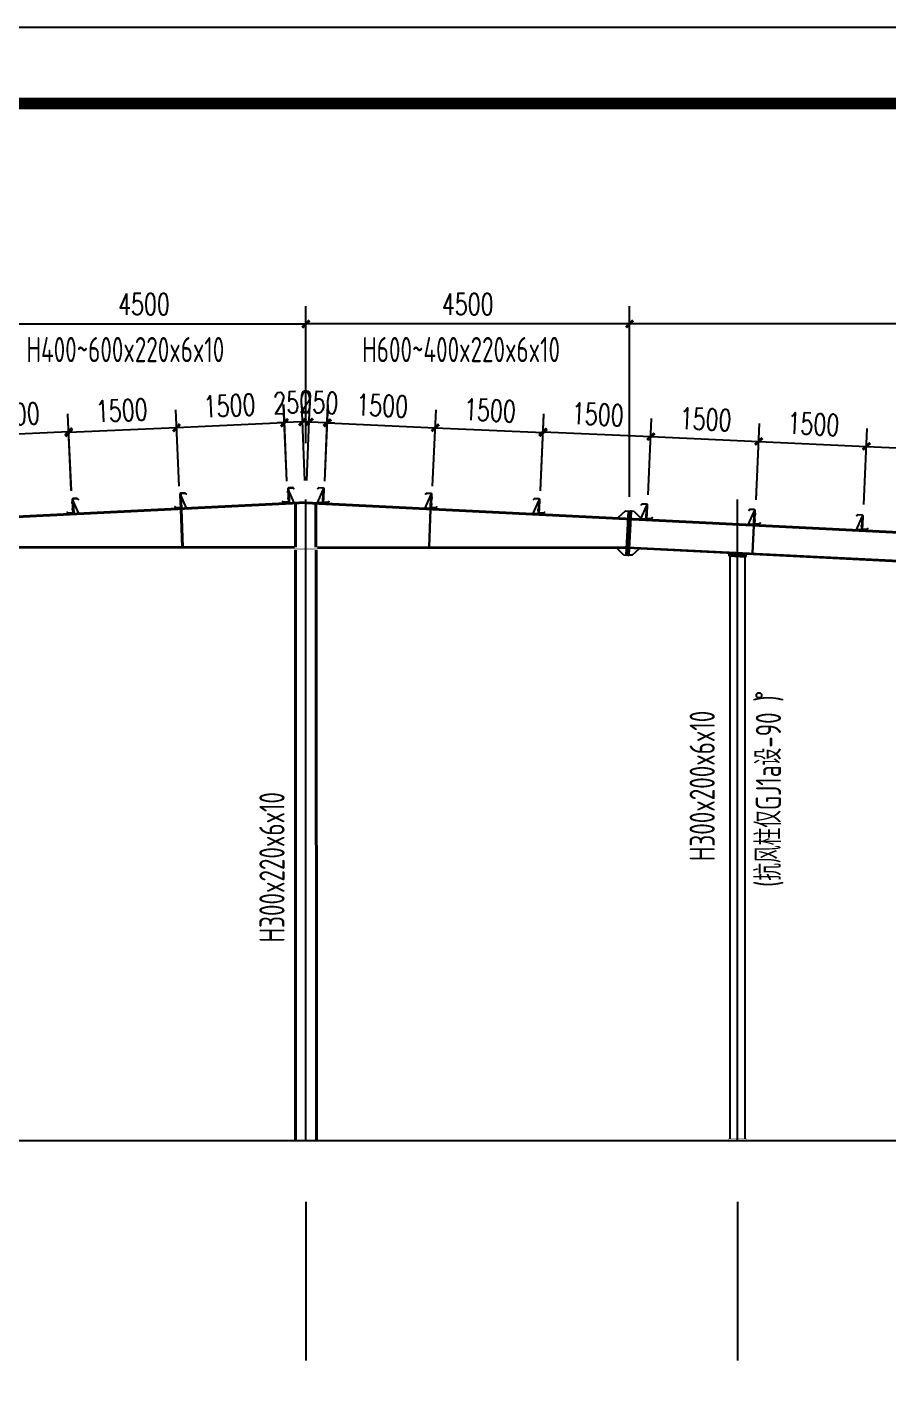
# Model space of a CAD drawing. Extents: x 180850 to 1399066, y 113487 to 334416.
# Drawn here: x 1310036 to 1322000, y 179983 to 198864 of the extents above; entities that cross this region are included whole.
import ezdxf

# ---------------------------------------------------------------- set-up
doc = ezdxf.new("R2010")
doc.units = 0
doc.header["$LTSCALE"] = 1000
for name, color, linetype in [('AXIS', 3, 'Continuous'), ('DOTE', 1, 'Continuous'), ('GL', 150, 'Continuous'), ('GZ', 50, 'Continuous'), ('LT', 27, 'Continuous'), ('PUB_TITLE', 4, 'Continuous'), ('PZ', 202, 'Continuous'), ('TEXT', 7, 'Continuous')]:
    doc.layers.add(name, color=color, linetype=linetype)
doc.styles.add('_TCH_DIM_T3', font='SIMPLEX', dxfattribs={"width": 0.705882, "bigfont": 'GBCBIG'})
doc.styles.add('TSSD_Norm', font='tssdeng.shx', dxfattribs={"bigfont": 'hztxt.shx'})
doc.dimstyles.new('TCH_100_1', dxfattribs={"dimtxt": 297.5, "dimasz": 100, "dimexe": 250, "dimexo": 300, "dimgap": 126.25, "dimtad": 1, "dimdec": 0, "dimzin": 0, "dimdsep": 46, "dimtxsty": '_TCH_DIM_T3', "dimblk": 'ARCHTICK', "dimcen": 0.09, "dimclrd": 126, "dimclre": 126, "dimclrt": 7, "dimazin": 2, "dimtfac": 1, "dimtdec": 0, "dimtix": 1, "dimtmove": 2, "dimatfit": 3, "dimfxl": 1, "dimtolj": 1, "dimtzin": 0, "dimarcsym": 0})

# ---------------------------------------------------------------- blocks, each defined once
blk = doc.blocks.new('_ArchTick')
at = {"color": 0, "linetype": 'ByBlock', "const_width": 0.4}
blk.add_lwpolyline([(-0.5, -0.5), (0.5, 0.5)], dxfattribs=at)
blk = doc.blocks.new('*D900')
at = {"color": 126, "linetype": 'ByBlock', "lineweight": -2, "transparency": 16777216}
for p, q in [((1309410, 192339), (1309410, 194989)), ((1313910, 193082), (1313910, 194989)), ((1309410, 194739), (1313910, 194739))]:
    blk.add_line(p, q, dxfattribs=at)
at = {"layer": 'Defpoints', "color": 0, "linetype": 'ByBlock', "transparency": 16777216}
for p in [(1313910, 194739), (1313910, 192782), (1309410, 192039)]:
    blk.add_point(p, dxfattribs=at)
at = {"color": 126, "linetype": 'ByBlock', "lineweight": -2, "transparency": 16777216, "xscale": 100, "yscale": 100, "zscale": 100, "rotation": 180}
blk.add_blockref('_ArchTick', (1309410, 194739), dxfattribs=at)
at = {"color": 126, "linetype": 'ByBlock', "lineweight": -2, "transparency": 16777216, "xscale": 100, "yscale": 100, "zscale": 100}
blk.add_blockref('_ArchTick', (1313910, 194739), dxfattribs=at)
at = {"color": 7, "linetype": 'ByBlock', "transparency": 16777216, "insert": (1311660, 195014), "char_height": 297.5, "attachment_point": 5, "style": '_TCH_DIM_T3'}
blk.add_mtext('\\A1;4500', dxfattribs=at)
blk = doc.blocks.new('*D901')
at = {"color": 126, "linetype": 'ByBlock', "lineweight": -2, "transparency": 16777216}
for p, q in [((1313648, 192553), (1313603, 193619)), ((1313898, 192563), (1313853, 193629)), ((1313614, 193369), (1313514, 193365)), ((1313864, 193379), (1313614, 193369)), ((1313864, 193379), (1313964, 193384))]:
    blk.add_line(p, q, dxfattribs=at)
at = {"layer": 'Defpoints', "color": 0, "linetype": 'ByBlock', "transparency": 16777216}
for p in [(1313614, 193369), (1313660, 192253, 0), (1313910, 192264, 0)]:
    blk.add_point(p, dxfattribs=at)
at = {"color": 126, "linetype": 'ByBlock', "lineweight": -2, "transparency": 16777216}
for p, xscale, yscale, zscale, rotation in [((1313614, 193369), 100, 100, 100, 2.389850753600648), ((1313864, 193379), 99.99999999999999, 99.99999999999999, 99.99999999999999, 182.3898507536006)]:
    blk.add_blockref('_ArchTick', p, dxfattribs=dict(at, xscale=xscale, yscale=yscale, zscale=zscale, rotation=rotation))
at = {"color": 7, "linetype": 'ByBlock', "transparency": 16777216, "insert": (1313727, 193649), "char_height": 297.5, "attachment_point": 5, "rotation": 2.3899, "style": '_TCH_DIM_T3'}
blk.add_mtext('\\A1;250', dxfattribs=at)
blk = doc.blocks.new('*D902')
at = {"color": 126, "linetype": 'ByBlock', "lineweight": -2, "transparency": 16777216}
for p, q in [((1312149, 192486), (1312101, 193546)), ((1310650, 192419), (1310602, 193479)), ((1312112, 193297), (1310614, 193229))]:
    blk.add_line(p, q, dxfattribs=at)
at = {"layer": 'Defpoints', "color": 0, "linetype": 'ByBlock', "transparency": 16777216}
for p in [(1310614, 193229), (1310664, 192120, 0), (1312162, 192186, 0)]:
    blk.add_point(p, dxfattribs=at)
at = {"color": 126, "linetype": 'ByBlock', "lineweight": -2, "transparency": 16777216, "xscale": 100, "yscale": 100, "zscale": 100}
for p, rotation in [((1312112, 193297), 2.581565433465771), ((1310614, 193229), 182.5815654334657)]:
    blk.add_blockref('_ArchTick', p, dxfattribs=dict(at, rotation=rotation))
at = {"color": 7, "linetype": 'ByBlock', "transparency": 16777216, "insert": (1311350, 193538), "char_height": 297.5, "attachment_point": 5, "rotation": 2.5816, "style": '_TCH_DIM_T3'}
blk.add_mtext('\\A1;1500', dxfattribs=at)
blk = doc.blocks.new('*D903')
at = {"color": 126, "linetype": 'ByBlock', "lineweight": -2, "transparency": 16777216}
for p, q in [((1309151, 192365), (1309103, 193424)), ((1310649, 192432), (1310602, 193492)), ((1310613, 193242), (1309114, 193174))]:
    blk.add_line(p, q, dxfattribs=at)
at = {"layer": 'Defpoints', "color": 0, "linetype": 'ByBlock', "transparency": 16777216}
for p in [(1309114, 193174), (1309164, 192065, 0), (1310663, 192132, 0)]:
    blk.add_point(p, dxfattribs=at)
at = {"color": 126, "linetype": 'ByBlock', "lineweight": -2, "transparency": 16777216, "xscale": 100, "yscale": 100, "zscale": 100}
for p, rotation in [((1309114, 193174), 182.5815654334657), ((1310613, 193242), 2.581565433465771)]:
    blk.add_blockref('_ArchTick', p, dxfattribs=dict(at, rotation=rotation))
at = {"color": 7, "linetype": 'ByBlock', "transparency": 16777216, "insert": (1309851, 193483), "char_height": 297.5, "attachment_point": 5, "rotation": 2.5816, "style": '_TCH_DIM_T3'}
blk.add_mtext('\\A1;1500', dxfattribs=at)
blk = doc.blocks.new('*D905')
at = {"color": 126, "linetype": 'ByBlock', "lineweight": -2, "transparency": 16777216}
for p, q in [((1312149, 192486), (1312101, 193546)), ((1313647, 192553), (1313599, 193614)), ((1313610, 193364), (1312112, 193297))]:
    blk.add_line(p, q, dxfattribs=at)
at = {"layer": 'Defpoints', "color": 0, "linetype": 'ByBlock', "transparency": 16777216}
for p in [(1312112, 193297), (1313661, 192253, 0), (1312162, 192186, 0)]:
    blk.add_point(p, dxfattribs=at)
at = {"color": 126, "linetype": 'ByBlock', "lineweight": -2, "transparency": 16777216, "xscale": 100, "yscale": 100, "zscale": 100}
for p, rotation in [((1312112, 193297), 182.5815654334657), ((1313610, 193364), 2.581565433465771)]:
    blk.add_blockref('_ArchTick', p, dxfattribs=dict(at, rotation=rotation))
at = {"color": 7, "linetype": 'ByBlock', "transparency": 16777216, "insert": (1312849, 193605), "char_height": 297.5, "attachment_point": 5, "rotation": 2.5816, "style": '_TCH_DIM_T3'}
blk.add_mtext('\\A1;1500', dxfattribs=at)
blk = doc.blocks.new('*D908')
at = {"color": 126, "linetype": 'ByBlock', "lineweight": -2, "transparency": 16777216}
for p, q in [((1313923, 192563), (1313967, 193629)), ((1314173, 192553), (1314217, 193619)), ((1313957, 193379), (1313857, 193384)), ((1313957, 193379), (1314207, 193369)), ((1314207, 193369), (1314307, 193365))]:
    blk.add_line(p, q, dxfattribs=at)
at = {"layer": 'Defpoints', "color": 0, "linetype": 'ByBlock', "transparency": 16777216}
for p in [(1314207, 193369), (1313910, 192264, 0), (1314160, 192253, 0)]:
    blk.add_point(p, dxfattribs=at)
at = {"color": 126, "linetype": 'ByBlock', "lineweight": -2, "transparency": 16777216, "xscale": 100, "yscale": 100, "zscale": 100}
for p, rotation in [((1313957, 193379), 357.6101492463328), ((1314207, 193369), 177.6101492463328)]:
    blk.add_blockref('_ArchTick', p, dxfattribs=dict(at, rotation=rotation))
at = {"color": 7, "linetype": 'ByBlock', "transparency": 16777216, "insert": (1314093, 193649), "char_height": 297.5, "attachment_point": 5, "rotation": 357.6101, "style": '_TCH_DIM_T3'}
blk.add_mtext('\\A1;250', dxfattribs=at)
blk = doc.blocks.new('*D909')
at = {"color": 126, "linetype": 'ByBlock', "lineweight": -2, "transparency": 16777216}
for p, q in [((1315672, 192486), (1315720, 193546)), ((1317171, 192419), (1317218, 193479)), ((1315709, 193297), (1317207, 193229))]:
    blk.add_line(p, q, dxfattribs=at)
at = {"layer": 'Defpoints', "color": 0, "linetype": 'ByBlock', "transparency": 16777216}
for p in [(1317207, 193229), (1315659, 192186, 0), (1317157, 192120, 0)]:
    blk.add_point(p, dxfattribs=at)
at = {"color": 126, "linetype": 'ByBlock', "lineweight": -2, "transparency": 16777216, "xscale": 100, "yscale": 100, "zscale": 100}
for p, rotation in [((1315709, 193297), 177.4184345665343), ((1317207, 193229), 357.4184345665342)]:
    blk.add_blockref('_ArchTick', p, dxfattribs=dict(at, rotation=rotation))
at = {"color": 7, "linetype": 'ByBlock', "transparency": 16777216, "insert": (1316470, 193538), "char_height": 297.5, "attachment_point": 5, "rotation": 357.4184, "style": '_TCH_DIM_T3'}
blk.add_mtext('\\A1;1500', dxfattribs=at)
blk = doc.blocks.new('*D910')
at = {"color": 126, "linetype": 'ByBlock', "lineweight": -2, "transparency": 16777216}
for p, q in [((1317171, 192432), (1317219, 193492)), ((1318670, 192365), (1318717, 193424)), ((1317208, 193242), (1318706, 193174))]:
    blk.add_line(p, q, dxfattribs=at)
at = {"layer": 'Defpoints', "color": 0, "linetype": 'ByBlock', "transparency": 16777216}
for p in [(1318706, 193174), (1317158, 192132, 0), (1318656, 192065, 0)]:
    blk.add_point(p, dxfattribs=at)
at = {"color": 126, "linetype": 'ByBlock', "lineweight": -2, "transparency": 16777216, "xscale": 100, "yscale": 100, "zscale": 100}
for p, rotation in [((1317208, 193242), 177.4184345665343), ((1318706, 193174), 357.4184345665342)]:
    blk.add_blockref('_ArchTick', p, dxfattribs=dict(at, rotation=rotation))
at = {"color": 7, "linetype": 'ByBlock', "transparency": 16777216, "insert": (1317969, 193483), "char_height": 297.5, "attachment_point": 5, "rotation": 357.4184, "style": '_TCH_DIM_T3'}
blk.add_mtext('\\A1;1500', dxfattribs=at)
blk = doc.blocks.new('*D911')
at = {"color": 126, "linetype": 'ByBlock', "lineweight": -2, "transparency": 16777216}
for p, q in [((1318670, 192365), (1318717, 193424)), ((1320168, 192298), (1320216, 193356)), ((1318706, 193174), (1320205, 193107))]:
    blk.add_line(p, q, dxfattribs=at)
at = {"layer": 'Defpoints', "color": 0, "linetype": 'ByBlock', "transparency": 16777216}
for p in [(1320205, 193107), (1318656, 192065, 0), (1320155, 191999, 0)]:
    blk.add_point(p, dxfattribs=at)
at = {"color": 126, "linetype": 'ByBlock', "lineweight": -2, "transparency": 16777216, "xscale": 100, "yscale": 100, "zscale": 100}
for p, rotation in [((1318706, 193174), 177.4184345665343), ((1320205, 193107), 357.4184345665342)]:
    blk.add_blockref('_ArchTick', p, dxfattribs=dict(at, rotation=rotation))
at = {"color": 7, "linetype": 'ByBlock', "transparency": 16777216, "insert": (1319468, 193415), "char_height": 297.5, "attachment_point": 5, "rotation": 357.4184, "style": '_TCH_DIM_T3'}
blk.add_mtext('\\A1;1500', dxfattribs=at)
blk = doc.blocks.new('*D912')
at = {"color": 126, "linetype": 'ByBlock', "lineweight": -2, "transparency": 16777216}
for p, q in [((1314174, 192553), (1314221, 193614)), ((1315672, 192486), (1315720, 193546)), ((1314210, 193364), (1315709, 193297))]:
    blk.add_line(p, q, dxfattribs=at)
at = {"layer": 'Defpoints', "color": 0, "linetype": 'ByBlock', "transparency": 16777216}
for p in [(1315709, 193297), (1314160, 192253, 0), (1315659, 192186, 0)]:
    blk.add_point(p, dxfattribs=at)
at = {"color": 126, "linetype": 'ByBlock', "lineweight": -2, "transparency": 16777216, "xscale": 100, "yscale": 100, "zscale": 100}
for p, rotation in [((1314210, 193364), 177.4184345665343), ((1315709, 193297), 357.4184345665342)]:
    blk.add_blockref('_ArchTick', p, dxfattribs=dict(at, rotation=rotation))
at = {"color": 7, "linetype": 'ByBlock', "transparency": 16777216, "insert": (1314972, 193605), "char_height": 297.5, "attachment_point": 5, "rotation": 357.4184, "style": '_TCH_DIM_T3'}
blk.add_mtext('\\A1;1500', dxfattribs=at)
blk = doc.blocks.new('*D917')
at = {"color": 126, "linetype": 'ByBlock', "lineweight": -2, "transparency": 16777216}
for p, q in [((1320168, 192297), (1320216, 193356)), ((1321667, 192230), (1321714, 193289)), ((1320205, 193107), (1321703, 193039))]:
    blk.add_line(p, q, dxfattribs=at)
at = {"layer": 'Defpoints', "color": 0, "linetype": 'ByBlock', "transparency": 16777216}
for p in [(1321703, 193039), (1320155, 191997, 0), (1321653, 191930, 0)]:
    blk.add_point(p, dxfattribs=at)
at = {"color": 126, "linetype": 'ByBlock', "lineweight": -2, "transparency": 16777216, "xscale": 100, "yscale": 100, "zscale": 100}
for p, rotation in [((1320205, 193107), 177.4184345665343), ((1321703, 193039), 357.4184345665342)]:
    blk.add_blockref('_ArchTick', p, dxfattribs=dict(at, rotation=rotation))
at = {"color": 7, "linetype": 'ByBlock', "transparency": 16777216, "insert": (1320966, 193348), "char_height": 297.5, "attachment_point": 5, "rotation": 357.4184, "style": '_TCH_DIM_T3'}
blk.add_mtext('\\A1;1500', dxfattribs=at)
blk = doc.blocks.new('*D918')
at = {"color": 126, "linetype": 'ByBlock', "lineweight": -2, "transparency": 16777216}
for p, q in [((1321667, 192230), (1321714, 193289)), ((1323165, 192163), (1323213, 193221)), ((1321703, 193039), (1323202, 192972))]:
    blk.add_line(p, q, dxfattribs=at)
at = {"layer": 'Defpoints', "color": 0, "linetype": 'ByBlock', "transparency": 16777216}
for p in [(1323202, 192972), (1321653, 191930, 0), (1323152, 191864, 0)]:
    blk.add_point(p, dxfattribs=at)
at = {"color": 126, "linetype": 'ByBlock', "lineweight": -2, "transparency": 16777216, "xscale": 100, "yscale": 100, "zscale": 100}
for p, rotation in [((1321703, 193039), 177.4184345665343), ((1323202, 192972), 357.4184345665342)]:
    blk.add_blockref('_ArchTick', p, dxfattribs=dict(at, rotation=rotation))
at = {"color": 7, "linetype": 'ByBlock', "transparency": 16777216, "insert": (1322465, 193280), "char_height": 297.5, "attachment_point": 5, "rotation": 357.4184, "style": '_TCH_DIM_T3'}
blk.add_mtext('\\A1;1500', dxfattribs=at)
blk = doc.blocks.new('*D926')
at = {"color": 126, "linetype": 'ByBlock', "lineweight": -2, "transparency": 16777216}
for p, q in [((1318410, 192339), (1318410, 194989)), ((1328060, 191856), (1328060, 194989)), ((1328060, 194739), (1318410, 194739))]:
    blk.add_line(p, q, dxfattribs=at)
at = {"layer": 'Defpoints', "color": 0, "linetype": 'ByBlock', "transparency": 16777216}
for p in [(1318410, 194739), (1318410, 192039), (1328060, 191556)]:
    blk.add_point(p, dxfattribs=at)
at = {"color": 126, "linetype": 'ByBlock', "lineweight": -2, "transparency": 16777216, "xscale": 100, "yscale": 100, "zscale": 100, "rotation": 180}
blk.add_blockref('_ArchTick', (1318410, 194739), dxfattribs=at)
at = {"color": 126, "linetype": 'ByBlock', "lineweight": -2, "transparency": 16777216, "xscale": 100, "yscale": 100, "zscale": 100}
blk.add_blockref('_ArchTick', (1328060, 194739), dxfattribs=at)
at = {"color": 7, "linetype": 'ByBlock', "transparency": 16777216, "insert": (1323235, 195014), "char_height": 297.5, "attachment_point": 5, "style": '_TCH_DIM_T3'}
blk.add_mtext('\\A1;9650', dxfattribs=at)
blk = doc.blocks.new('*D927')
at = {"color": 126, "linetype": 'ByBlock', "lineweight": -2, "transparency": 16777216}
for p, q in [((1313910, 193082), (1313910, 194989)), ((1318410, 192339), (1318410, 194989)), ((1318410, 194739), (1313910, 194739))]:
    blk.add_line(p, q, dxfattribs=at)
at = {"layer": 'Defpoints', "color": 0, "linetype": 'ByBlock', "transparency": 16777216}
for p in [(1313910, 194739), (1313910, 192782), (1318410, 192039)]:
    blk.add_point(p, dxfattribs=at)
at = {"color": 126, "linetype": 'ByBlock', "lineweight": -2, "transparency": 16777216, "xscale": 100, "yscale": 100, "zscale": 100, "rotation": 180}
blk.add_blockref('_ArchTick', (1313910, 194739), dxfattribs=at)
at = {"color": 126, "linetype": 'ByBlock', "lineweight": -2, "transparency": 16777216, "xscale": 100, "yscale": 100, "zscale": 100}
blk.add_blockref('_ArchTick', (1318410, 194739), dxfattribs=at)
at = {"color": 7, "linetype": 'ByBlock', "transparency": 16777216, "insert": (1316160, 195014), "char_height": 297.5, "attachment_point": 5, "style": '_TCH_DIM_T3'}
blk.add_mtext('\\A1;4500', dxfattribs=at)

msp = doc.modelspace()

# ---------------------------------------------------------------- linework, layer by layer
at = {"elevation": 4}
for points in [[(1319788.13, 191519.36), (1320027.54, 191502.61), (1320028.94, 191522.56), (1319789.53, 191539.32)], [(1319789.53, 191539.32), (1320028.94, 191522.56), (1320030.34, 191542.51), (1319790.92, 191559.27)]]:
    msp.add_lwpolyline(points, close=True, dxfattribs=at)
msp.add_circle((1320209.21, 189579.04, 4.03), 36.59)
at = {"layer": 'AXIS'}
for p, q in [((1313910.51, 182540.55, 3.86), (1313910.51, 180336.52, 3.86)), ((1319910.33, 182540.55, 3.91), (1319910.33, 180336.52, 3.91))]:
    msp.add_line(p, q, dxfattribs=at)
at = {"layer": 'DOTE'}
for p, q in [((1313910.33, 183390.55, 4), (1313910.33, 192301.26, 4)), ((1319910.33, 183390.55, 4), (1319910.33, 192301.26, 4)), ((1294728.7, 183390.55, 4), (1333181.99, 183390.55, 4))]:
    msp.add_line(p, q, dxfattribs=at)
at = {"layer": 'GL'}
for p, q in [((1313910.33, 192251.53, 4), (1296753.66, 191393.7, 4)), ((1313910.33, 192263.55, 4), (1296753.9, 191405.73, 4)), ((1313760.33, 191639.18, 4.03), (1313762.61, 192241.28, 0.69)), ((1313774.33, 191639.18, 4.03), (1313776.61, 192241.98, 0.69)), ((1313910.33, 192263.55, 4), (1331066.77, 191405.73, 4)), ((1313910.33, 192251.53, 4), (1331067.01, 191393.7, 4)), ((1314046.33, 191639.18, 4.03), (1314044.06, 192241.98, 0.69)), ((1314060.33, 191639.18, 4.03), (1314058.06, 192241.28, 0.69)), ((1313750.19, 191639.74, 4.03), (1309444.19, 191640.57, 4)), ((1314069.95, 191639.76, 4.58), (1318376.48, 191640.57, 4)), ((1318376.43, 191639.74, 4), (1328349.57, 191141.09, 4)), ((1313750.19, 191628.56, 5.29), (1309444.79, 191628.59, 4)), ((1314069.95, 191628.58, 5.84), (1318375.88, 191628.59, 4)), ((1318375.83, 191627.76, 4), (1328348.97, 191129.1, 4))]:
    msp.add_line(p, q, dxfattribs=at)
at = {"layer": 'GL', "elevation": 4}
for points in [[(1312173.37, 192164.67), (1312183.74, 192165.22), (1312199.86, 191639.77), (1312189.49, 191639.22)], [(1315647.3, 192164.67), (1315636.93, 192165.22), (1315620.81, 191639.77), (1315631.18, 191639.22)], [(1320141.69, 191939.95), (1320131.31, 191940.5), (1320115.14, 191552.82), (1320125.51, 191552.27)]]:
    msp.add_lwpolyline(points, close=True, dxfattribs=at)
at = {"layer": 'GZ'}
for p, q in [((1313762.47, 183390.55, 12.34), (1313760.19, 191599.76, 4.58)), ((1313776.47, 183390.55, 12.34), (1313774.19, 191599.76, 4.62)), ((1314045.95, 191599.76, -4.28), (1314048.23, 183390.55, 4.03)), ((1314059.95, 191599.76, -4.28), (1314062.23, 183390.55, 4.03)), ((1319810.26, 183415.55, 1.29), (1319810.26, 191557.91, 2.32)), ((1320010.33, 191543.91, -0.02), (1320010.33, 183415.55, -0.02))]:
    msp.add_line(p, q, dxfattribs=at)
at = {"layer": 'LT', "color": 1, "linetype": 'Continuous'}
for p, q in [((1313685.22, 192404.74), (1313645.36, 192402.75)), ((1313685.22, 192404.74), (1313645.36, 192402.75)), ((1314135.45, 192404.74), (1314175.3, 192402.75)), ((1314135.45, 192404.74), (1314175.3, 192402.75)), ((1310688.96, 192254.93), (1310649.11, 192252.94)), ((1310688.96, 192254.93), (1310649.11, 192252.94)), ((1312187.09, 192329.84), (1312147.23, 192327.84)), ((1312187.09, 192329.84), (1312147.23, 192327.84)), ((1312191.66, 192238.43), (1312151.8, 192236.44)), ((1312191.66, 192238.43), (1312151.8, 192236.44)), ((1313689.79, 192313.34), (1313649.93, 192311.34)), ((1313689.79, 192313.34), (1313649.93, 192311.34)), ((1314130.88, 192313.34), (1314170.73, 192311.34)), ((1314130.88, 192313.34), (1314170.73, 192311.34)), ((1315629.01, 192238.43), (1315668.86, 192236.44)), ((1315629.01, 192238.43), (1315668.86, 192236.44)), ((1315633.58, 192329.84), (1315673.43, 192327.84)), ((1315633.58, 192329.84), (1315673.43, 192327.84)), ((1317131.71, 192254.93), (1317171.56, 192252.94)), ((1317131.71, 192254.93), (1317171.56, 192252.94)), ((1310693.53, 192163.52), (1310653.68, 192161.53)), ((1310693.53, 192163.52), (1310653.68, 192161.53)), ((1317127.13, 192163.52), (1317166.99, 192161.53)), ((1317127.13, 192163.52), (1317166.99, 192161.53)), ((1318625.26, 192088.62), (1318665.12, 192086.62)), ((1318625.26, 192088.62), (1318665.12, 192086.62)), ((1318629.83, 192180.02), (1318669.69, 192178.03)), ((1318629.83, 192180.02), (1318669.69, 192178.03)), ((1320123.39, 192013.71), (1320163.25, 192011.72)), ((1320123.39, 192013.71), (1320163.25, 192011.72)), ((1320127.96, 192105.12), (1320167.82, 192103.12)), ((1320127.96, 192105.12), (1320167.82, 192103.12)), ((1321626.09, 192030.21), (1321665.95, 192028.22)), ((1321626.09, 192030.21), (1321665.95, 192028.22)), ((1321621.52, 191938.8), (1321661.38, 191936.81)), ((1321621.52, 191938.8), (1321661.38, 191936.81))]:
    msp.add_line(p, q, dxfattribs=at)
at = {"layer": 'LT'}
for points in [[(1313662.9, 192448.42, -0.41421356), (1313672.39, 192458.91), (1313728.08, 192461.69), (1313742.2, 192448.92), (1313744.21, 192451.14), (1313729.17, 192464.75), (1313669.24, 192461.75, 0.41421356), (1313659.76, 192451.27), (1313668.59, 192274.49, -0.41421356), (1313659.11, 192264), (1313603.42, 192261.22), (1313589.3, 192273.99), (1313587.29, 192271.77), (1313602.33, 192258.16), (1313662.25, 192261.16, 0.41421356), (1313671.74, 192271.64), (1313662.9, 192448.42)], [(1314157.77, 192448.42, 0.41421356), (1314148.28, 192458.91), (1314092.59, 192461.69), (1314078.47, 192448.92), (1314076.46, 192451.14), (1314091.5, 192464.75), (1314151.42, 192461.75, -0.41421356), (1314160.91, 192451.27), (1314152.07, 192274.49, 0.41421356), (1314161.56, 192264), (1314217.25, 192261.22), (1314231.37, 192273.99), (1314233.38, 192271.77), (1314218.34, 192258.16), (1314158.41, 192261.16, -0.41421356), (1314148.93, 192271.64), (1314157.77, 192448.42)], [(1310666.64, 192298.61, -0.41421356), (1310676.13, 192309.1), (1310731.82, 192311.88), (1310745.94, 192299.1), (1310747.95, 192301.33), (1310732.91, 192314.94), (1310672.99, 192311.94, 0.41421356), (1310663.5, 192301.45), (1310672.34, 192124.68, -0.41421356), (1310662.85, 192114.19), (1310607.16, 192111.4), (1310593.04, 192124.18), (1310591.03, 192121.96), (1310606.07, 192108.35), (1310665.99, 192111.34, 0.41421356), (1310675.48, 192121.83), (1310666.64, 192298.61)], [(1312164.77, 192373.51, -0.41421356), (1312174.26, 192384), (1312229.95, 192386.79), (1312244.07, 192374.01), (1312246.08, 192376.24), (1312231.04, 192389.84), (1312171.11, 192386.85, 0.41421356), (1312161.63, 192376.36), (1312170.47, 192199.58, -0.41421356), (1312160.98, 192189.1), (1312105.29, 192186.31), (1312091.17, 192199.09), (1312089.16, 192196.86), (1312104.2, 192183.25), (1312164.12, 192186.25, 0.41421356), (1312173.61, 192196.74), (1312164.77, 192373.51)], [(1315655.89, 192373.51, 0.41421356), (1315646.41, 192384), (1315590.72, 192386.79), (1315576.6, 192374.01), (1315574.59, 192376.24), (1315589.63, 192389.84), (1315649.55, 192386.85, -0.41421356), (1315659.04, 192376.36), (1315650.2, 192199.58, 0.41421356), (1315659.69, 192189.1), (1315715.38, 192186.31), (1315729.5, 192199.09), (1315731.51, 192196.86), (1315716.47, 192183.25), (1315656.54, 192186.25, -0.41421356), (1315647.06, 192196.74), (1315655.89, 192373.51)], [(1317154.02, 192298.61, 0.41421356), (1317144.53, 192309.1), (1317088.85, 192311.88), (1317074.73, 192299.1), (1317072.71, 192301.33), (1317087.76, 192314.94), (1317147.68, 192311.94, -0.41421356), (1317157.17, 192301.45), (1317148.33, 192124.68, 0.41421356), (1317157.82, 192114.19), (1317213.51, 192111.4), (1317227.63, 192124.18), (1317229.64, 192121.96), (1317214.6, 192108.35), (1317154.67, 192111.34, -0.41421356), (1317145.18, 192121.83), (1317154.02, 192298.61)], [(1318652.15, 192223.7, 0.41421356), (1318642.66, 192234.19), (1318586.98, 192236.97), (1318572.86, 192224.2), (1318570.84, 192226.42), (1318585.88, 192240.03), (1318645.81, 192237.04, -0.41421356), (1318655.3, 192226.55), (1318646.46, 192049.77, 0.41421356), (1318655.95, 192039.28), (1318711.63, 192036.5), (1318725.75, 192049.27), (1318727.77, 192047.05), (1318712.73, 192033.44), (1318652.8, 192036.44, -0.41421356), (1318643.31, 192046.92), (1318652.15, 192223.7)], [(1320150.28, 192148.8, 0.41421356), (1320140.79, 192159.28), (1320085.1, 192162.07), (1320070.98, 192149.29), (1320068.97, 192151.52), (1320084.01, 192165.13), (1320143.94, 192162.13, -0.41421356), (1320153.43, 192151.64), (1320144.59, 191974.86, 0.41421356), (1320154.07, 191964.38), (1320209.76, 191961.59), (1320223.88, 191974.37), (1320225.9, 191972.14), (1320210.85, 191958.53), (1320150.93, 191961.53, -0.41421356), (1320141.44, 191972.02), (1320150.28, 192148.8)], [(1321648.41, 192073.89, 0.41421356), (1321638.92, 192084.38), (1321583.23, 192087.16), (1321569.11, 192074.39), (1321567.1, 192076.61), (1321582.14, 192090.22), (1321642.07, 192087.22, -0.41421356), (1321651.55, 192076.74), (1321642.72, 191899.96, 0.41421356), (1321652.2, 191889.47), (1321707.89, 191886.69), (1321722.01, 191899.46), (1321724.02, 191897.24), (1321708.98, 191883.63), (1321649.06, 191886.62, -0.41421356), (1321639.57, 191897.11), (1321648.41, 192073.89)]]:
    msp.add_lwpolyline(points, format="xyb", dxfattribs=at)
at = {"layer": 'LT', "elevation": 4}
for points in [[(1313663.15, 192443.43), (1313669.14, 192443.73), (1313678.73, 192251.97), (1313672.74, 192251.67)], [(1313669.64, 192433.74), (1313678.73, 192251.97), (1313748.63, 192255.46)], [(1314151.02, 192433.74), (1314141.94, 192251.97), (1314072.04, 192255.46)], [(1314157.52, 192443.43), (1314151.52, 192443.73), (1314141.94, 192251.97), (1314147.93, 192251.67)], [(1310666.89, 192293.61), (1310672.89, 192293.91), (1310682.47, 192102.15), (1310676.48, 192101.85)], [(1310673.39, 192283.93), (1310682.47, 192102.15), (1310752.37, 192105.65)], [(1312165.02, 192368.52), (1312171.01, 192368.82), (1312180.6, 192177.06), (1312174.61, 192176.76)], [(1312171.51, 192358.83), (1312180.6, 192177.06), (1312250.5, 192180.56)], [(1315649.15, 192358.83), (1315640.06, 192177.06), (1315570.17, 192180.56)], [(1315655.64, 192368.52), (1315649.65, 192368.82), (1315640.06, 192177.06), (1315646.06, 192176.76)], [(1317147.28, 192283.93), (1317138.19, 192102.15), (1317068.29, 192105.65)], [(1317153.77, 192293.61), (1317147.78, 192293.91), (1317138.19, 192102.15), (1317144.18, 192101.85)], [(1318645.41, 192209.02), (1318636.32, 192027.25), (1318566.42, 192030.74)], [(1318651.9, 192218.71), (1318645.91, 192219.01), (1318636.32, 192027.25), (1318642.31, 192026.95)], [(1320143.54, 192134.11), (1320134.45, 191952.34), (1320064.55, 191955.84)], [(1320150.03, 192143.8), (1320144.04, 192144.1), (1320134.45, 191952.34), (1320140.44, 191952.04)], [(1321641.67, 192059.21), (1321632.58, 191877.43), (1321562.68, 191880.93)], [(1321648.16, 192068.9), (1321642.17, 192069.2), (1321632.58, 191877.43), (1321638.57, 191877.14)]]:
    msp.add_lwpolyline(points, close=True, dxfattribs=at)
at = {"layer": 'LT', "color": 1, "linetype": 'Continuous'}
for points in [[(1313662.75, 192391.36), (1313661.53, 192415.82), (1313671.74, 192391.81), (1313670.52, 192416.27)], [(1313662.75, 192391.36), (1313661.53, 192415.82), (1313671.74, 192391.81), (1313670.52, 192416.27)], [(1314157.92, 192391.36), (1314159.14, 192415.82), (1314148.93, 192391.81), (1314150.15, 192416.27)], [(1314157.92, 192391.36), (1314159.14, 192415.82), (1314148.93, 192391.81), (1314150.15, 192416.27)], [(1310666.49, 192241.54), (1310665.27, 192266), (1310675.48, 192241.99), (1310674.26, 192266.45)], [(1310666.49, 192241.54), (1310665.27, 192266), (1310675.48, 192241.99), (1310674.26, 192266.45)], [(1312164.62, 192316.45), (1312163.4, 192340.91), (1312173.61, 192316.9), (1312172.39, 192341.36)], [(1312164.62, 192316.45), (1312163.4, 192340.91), (1312173.61, 192316.9), (1312172.39, 192341.36)], [(1312167.97, 192249.5), (1312169.19, 192225.04), (1312176.96, 192249.95), (1312178.18, 192225.49)], [(1312167.97, 192249.5), (1312169.19, 192225.04), (1312176.96, 192249.95), (1312178.18, 192225.49)], [(1313666.1, 192324.41), (1313667.32, 192299.95), (1313675.09, 192324.86), (1313676.31, 192300.4)], [(1313666.1, 192324.41), (1313667.32, 192299.95), (1313675.09, 192324.86), (1313676.31, 192300.4)], [(1314154.57, 192324.41), (1314153.35, 192299.95), (1314145.58, 192324.86), (1314144.36, 192300.4)], [(1314154.57, 192324.41), (1314153.35, 192299.95), (1314145.58, 192324.86), (1314144.36, 192300.4)], [(1315652.7, 192249.5), (1315651.47, 192225.04), (1315643.71, 192249.95), (1315642.49, 192225.49)], [(1315652.7, 192249.5), (1315651.47, 192225.04), (1315643.71, 192249.95), (1315642.49, 192225.49)], [(1315656.04, 192316.45), (1315657.27, 192340.91), (1315647.06, 192316.9), (1315648.28, 192341.36)], [(1315656.04, 192316.45), (1315657.27, 192340.91), (1315647.06, 192316.9), (1315648.28, 192341.36)], [(1317154.17, 192241.54), (1317155.4, 192266), (1317145.18, 192241.99), (1317146.41, 192266.45)], [(1317154.17, 192241.54), (1317155.4, 192266), (1317145.18, 192241.99), (1317146.41, 192266.45)], [(1310669.84, 192174.6), (1310671.06, 192150.14), (1310678.83, 192175.05), (1310680.05, 192150.59)], [(1310669.84, 192174.6), (1310671.06, 192150.14), (1310678.83, 192175.05), (1310680.05, 192150.59)], [(1317150.83, 192174.6), (1317149.6, 192150.14), (1317141.84, 192175.05), (1317140.61, 192150.59)], [(1317150.83, 192174.6), (1317149.6, 192150.14), (1317141.84, 192175.05), (1317140.61, 192150.59)], [(1318648.95, 192099.69), (1318647.73, 192075.23), (1318639.97, 192100.14), (1318638.74, 192075.68)], [(1318648.95, 192099.69), (1318647.73, 192075.23), (1318639.97, 192100.14), (1318638.74, 192075.68)], [(1318652.3, 192166.64), (1318653.52, 192191.1), (1318643.31, 192167.09), (1318644.54, 192191.55)], [(1318652.3, 192166.64), (1318653.52, 192191.1), (1318643.31, 192167.09), (1318644.54, 192191.55)], [(1320147.08, 192024.79), (1320145.86, 192000.33), (1320138.09, 192025.24), (1320136.87, 192000.77)], [(1320147.08, 192024.79), (1320145.86, 192000.33), (1320138.09, 192025.24), (1320136.87, 192000.77)], [(1320150.43, 192091.73), (1320151.65, 192116.19), (1320141.44, 192092.18), (1320142.66, 192116.64)], [(1320150.43, 192091.73), (1320151.65, 192116.19), (1320141.44, 192092.18), (1320142.66, 192116.64)], [(1321648.56, 192016.83), (1321649.78, 192041.29), (1321639.57, 192017.28), (1321640.79, 192041.74)], [(1321648.56, 192016.83), (1321649.78, 192041.29), (1321639.57, 192017.28), (1321640.79, 192041.74)], [(1321645.21, 191949.88), (1321643.99, 191925.42), (1321636.22, 191950.33), (1321635, 191925.87)], [(1321645.21, 191949.88), (1321643.99, 191925.42), (1321636.22, 191950.33), (1321635, 191925.87)]]:
    msp.add_solid(points, dxfattribs=at)
at = {"layer": 'PUB_TITLE'}
msp.add_lwpolyline([(1287615.87, 198863.75), (1399065.87, 198863.81), (1399065.87, 135863.88), (1287615.87, 135863.81)], close=True, dxfattribs=at)
at = {"layer": 'PUB_TITLE', "const_width": 159.09}
msp.add_lwpolyline([(1290267.38, 136924.42), (1290267.38, 197803.14), (1398005.26, 197803.21), (1398005.26, 136924.48)], close=True, dxfattribs=at)
at = {"layer": 'PZ'}
for p, q in [((1318355.4, 192141.42, 2), (1318245.7, 192046.78, -0.02)), ((1318355.4, 192141.42, 2), (1318245.7, 192046.78, -0.02)), ((1318355.4, 192141.42, 2), (1318395.35, 192139.42, 2)), ((1318355.4, 192141.42, 2), (1318395.35, 192139.42, 2)), ((1318475.25, 192135.43, 2), (1318435.3, 192137.42, 2)), ((1318475.25, 192135.43, 2), (1318435.3, 192137.42, 2)), ((1318475.25, 192135.43, 2), (1318574.97, 192030.32, -0.02)), ((1318475.25, 192135.43, 2), (1318574.97, 192030.32, -0.02)), ((1318324.88, 191530.93, 4), (1318228.34, 191626.58, 4)), ((1318324.88, 191530.93, 4), (1318228.34, 191626.58, 4)), ((1318324.88, 191530.93, 4), (1318364.83, 191528.93, 4)), ((1318324.88, 191530.93, 4), (1318364.83, 191528.93, 4)), ((1318444.73, 191524.94, 4), (1318404.78, 191526.94, 4)), ((1318444.73, 191524.94, 4), (1318404.78, 191526.94, 4)), ((1318444.73, 191524.94, 4), (1318547.42, 191619.93, 4)), ((1318444.73, 191524.94, 4), (1318547.42, 191619.93, 4))]:
    msp.add_line(p, q, dxfattribs=at)
at = {"layer": 'PZ', "elevation": 4}
for points in [[(1318384.8, 191527.93), (1318364.83, 191528.93), (1318395.35, 192139.42), (1318415.33, 192138.42)], [(1318384.8, 191527.93), (1318364.83, 191528.93), (1318395.35, 192139.42), (1318415.33, 192138.42)], [(1318384.8, 191527.93), (1318404.78, 191526.94), (1318435.3, 192137.42), (1318415.33, 192138.42)], [(1318384.8, 191527.93), (1318404.78, 191526.94), (1318435.3, 192137.42), (1318415.33, 192138.42)]]:
    msp.add_lwpolyline(points, close=True, dxfattribs=at)
at = {"layer": 'PZ'}
for points, const_width, elevation in [([(1313750.19, 191639.76), (1314069.95, 191639.76), (1314069.95, 191619.76), (1313750.19, 191619.76)], 2, 4.58), ([(1313750.19, 191599.76), (1314069.95, 191599.76), (1314069.95, 191619.76), (1313750.19, 191619.76)], 2, 4.58), ([(1319917.33, 183590.55), (1319903.33, 183590.55), (1319903.33, 183415.55), (1319917.33, 183415.55)], 2.25, 4), ([(1319785.33, 183390.55), (1320035.33, 183390.55), (1320035.33, 183415.55), (1319785.33, 183415.55)], 2.25, 4)]:
    msp.add_lwpolyline(points, close=True, dxfattribs=dict(at, const_width=const_width, elevation=elevation))

# ---------------------------------------------------------------- texts
at = {"layer": 'TEXT', "style": 'TSSD_Norm', "width": 0.7}
msp.add_text('H400~600x220x6x10', height=350, dxfattribs=at).set_placement((1310026.46, 194208.55, 4))
for s, rotation, p in [('H600~400x220x6x10', 0, (1314694.01, 194208.55, 4)), ('(抗风柱仅GJ1a设-90 )', 90, (1320515, 186916.58, 7.72)), ('H300x200x6x10', 90, (1319594.84, 187274.85, 7.72)), ('H300x220x6x10', 90, (1313614.02, 186145.12, 7.72))]:
    msp.add_text(s, height=350, rotation=rotation, dxfattribs=at).set_placement(p)

# ---------------------------------------------------------------- dimensions: what is measured, and where the dimension line sits
at = {"linetype": 'ByBlock'}
dim = msp.add_linear_dim(base=(1313910.33, 194738.71, 4), p1=(1309410.33, 192038.55, 4), p2=(1313910.33, 192781.86, 4), dimstyle='TCH_100_1', dxfattribs=at)
dim.commit()
dim.dimension.update_dxf_attribs({"geometry": '*D900', "text_midpoint": (1311660.33, 195013.71, 4)})
for base, p1, p2, angle, picture, middle in [((1313910.33, 194738.71, 4), (1318410.33, 192038.55, 4), (1313910.33, 192781.86, 4), 180, '*D927', (1316160.33, 195013.71, 4)), ((1318410.33, 194738.71, 4), (1328060.18, 191556, 4), (1318410.33, 192038.55, 4), 180, '*D926', (1323235.26, 195013.71, 4)), ((1310613.5, 193229.02, 4), (1312162.04, 192186.39, 4), (1310663.53, 192119.55, 4), 2.581565, '*D902', (1311350.36, 193537.52, 4)), ((1312111.98, 193296.58, 4), (1313660.55, 192253.12, 4), (1312162.04, 192186.39, 4), 2.581565, '*D905', (1312848.83, 193605.09, 4)), ((1315708.69, 193296.58, 4), (1314160.12, 192253.12, 4), (1315658.63, 192186.39, 4), 177.418435, '*D912', (1314971.83, 193605.09, 4)), ((1317207.16, 193229.02, 4), (1315658.63, 192186.39, 4), (1317157.14, 192119.55, 4), 177.418435, '*D909', (1316470.31, 193537.52, 4)), ((1309114.47, 193174.23, 4), (1310662.97, 192132.32, 4), (1309164.46, 192065.48, 4), 2.581565, '*D903', (1309851.33, 193482.74, 4)), ((1318706.19, 193174.23, 4), (1317157.69, 192132.32, 4), (1318656.2, 192065.48, 4), 177.418435, '*D910', (1317969.34, 193482.74, 4)), ((1320204.67, 193106.67, 4), (1318656.2, 192065.48, 4), (1320154.71, 191998.63, 4), 177.418435, '*D911', (1319467.82, 193415.17, 4)), ((1321703.12, 193039.11, 4), (1320154.62, 191997.2, 4), (1321653.13, 191930.35, 4), 177.418435, '*D917', (1320966.27, 193347.61, 4)), ((1323201.6, 192971.55, 4), (1321653.13, 191930.35, 4), (1323151.64, 191863.51, 4), 177.418435, '*D918', (1322464.75, 193280.05, 4))]:
    dim = msp.add_linear_dim(base=base, p1=p1, p2=p2, angle=angle, dimstyle='TCH_100_1', dxfattribs=at)
    dim.commit()
    dim.dimension.update_dxf_attribs({"geometry": picture, "text_midpoint": middle})
for p2, distance, picture, middle in [((1313660.26, 192253.11, 4), -1116.8, '*D901', (1313727.26, 193648.92, 4)), ((1314160.41, 192253.11, 4), 1116.8, '*D908', (1314093.41, 193648.92, 4))]:
    dim = msp.add_aligned_dim(p1=(1313910.33, 192263.55, 4), p2=p2, distance=distance, dimstyle='TCH_100_1', dxfattribs=at)
    dim.commit()
    dim.dimension.update_dxf_attribs({"geometry": picture, "text_midpoint": middle})

doc.saveas('drawing.dxf')
